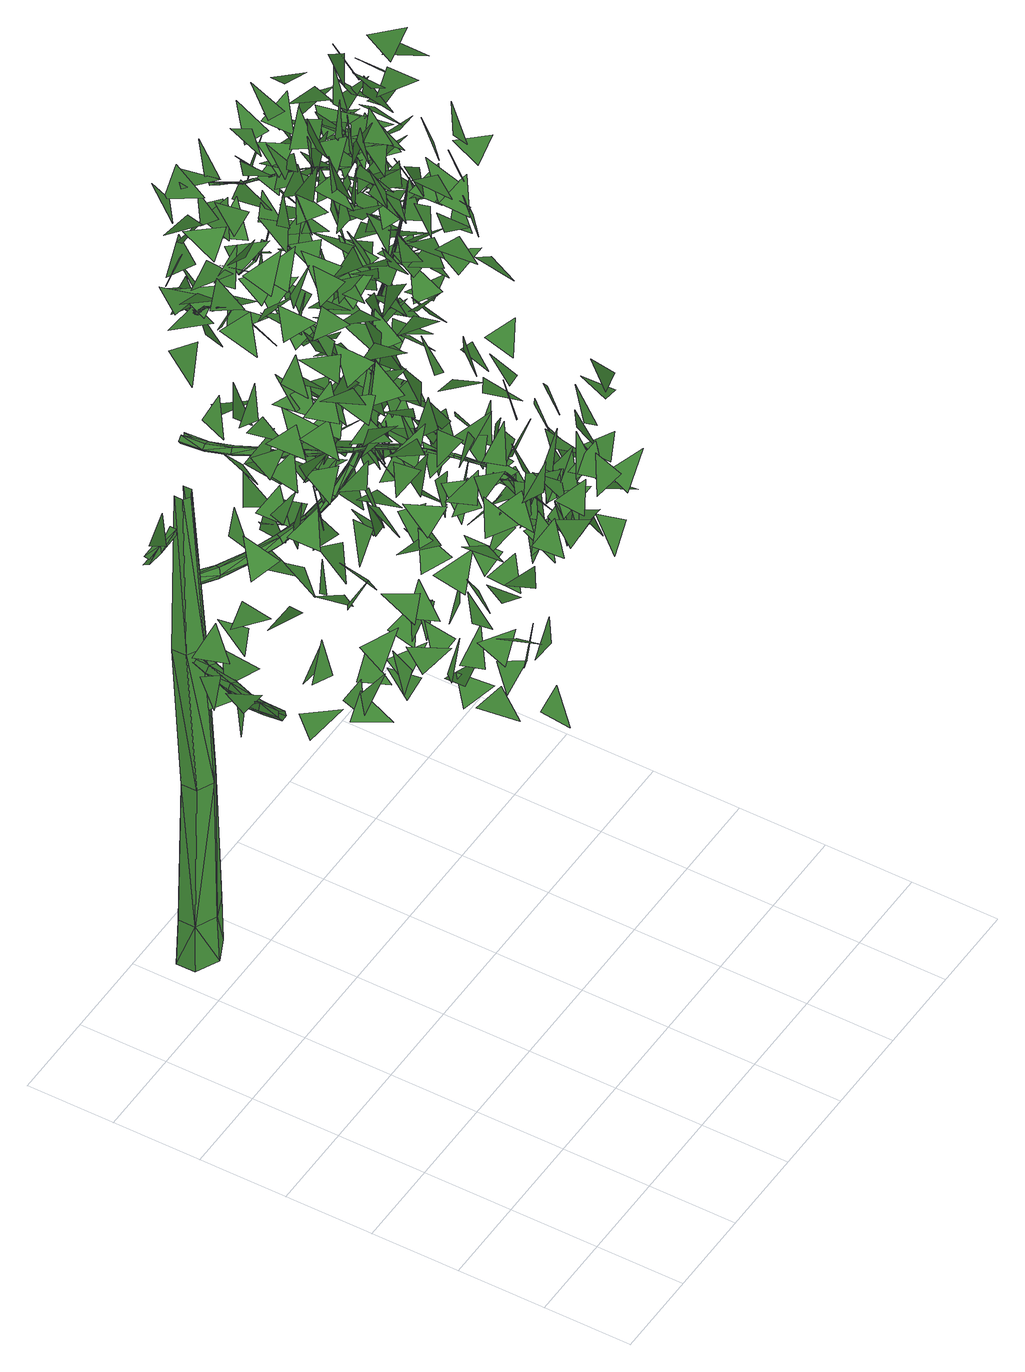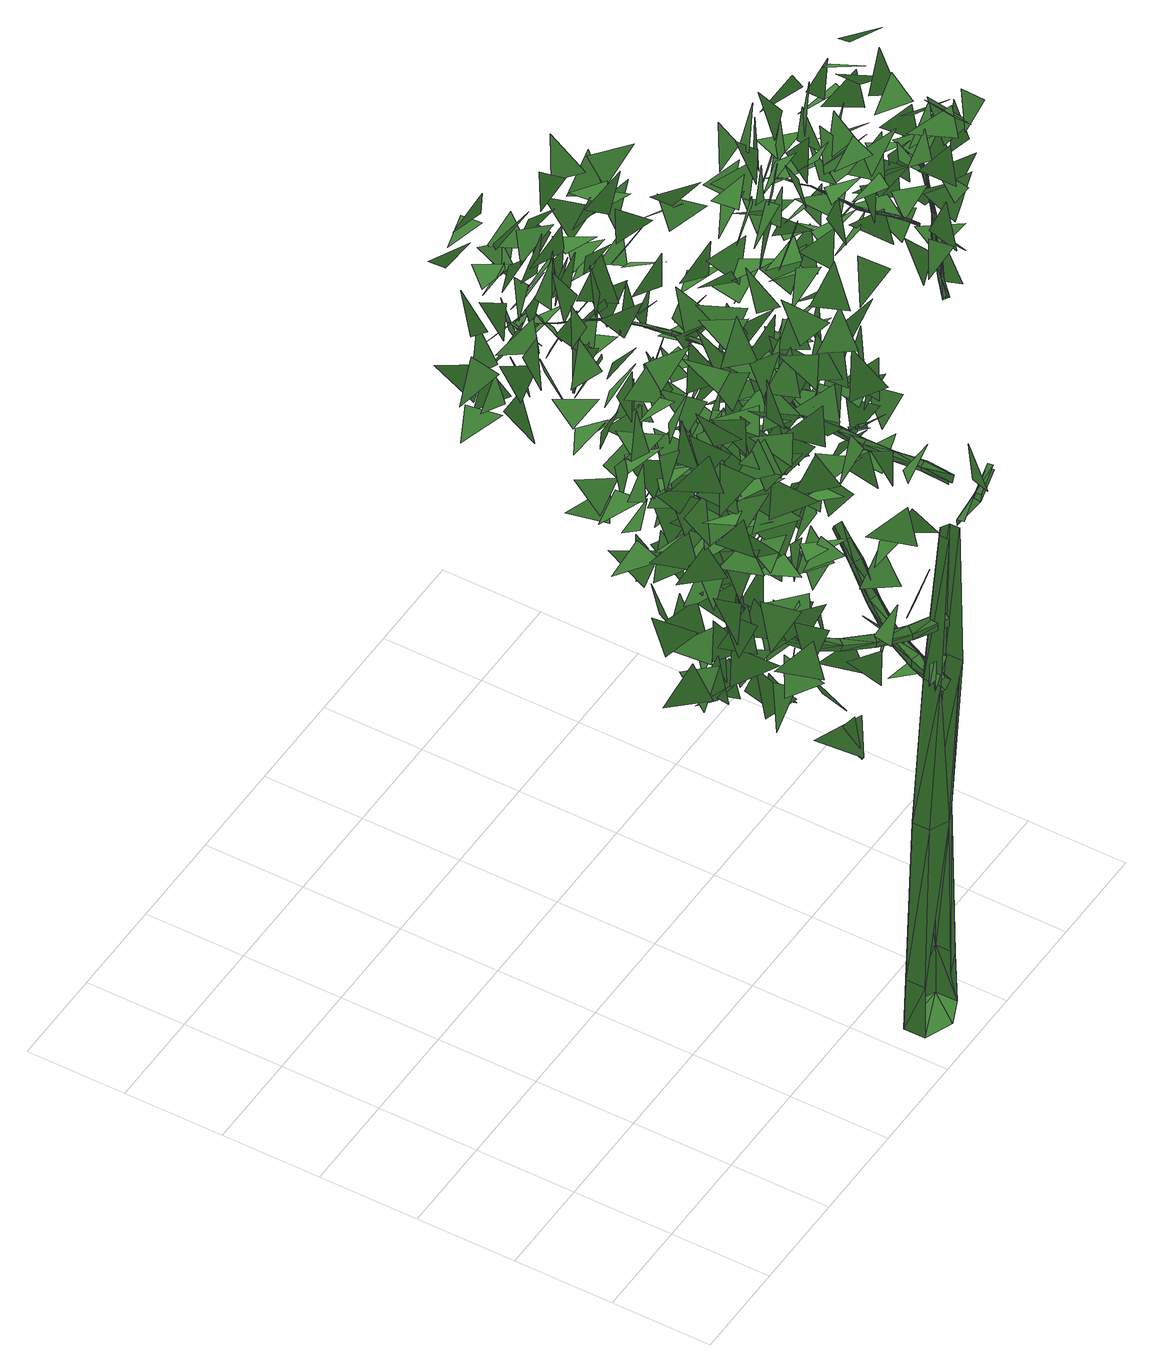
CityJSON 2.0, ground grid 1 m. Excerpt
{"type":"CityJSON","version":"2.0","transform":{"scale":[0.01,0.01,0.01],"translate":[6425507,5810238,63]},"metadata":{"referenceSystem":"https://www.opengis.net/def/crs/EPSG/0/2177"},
"CityObjects":{
"tree1":{"type":"SolitaryVegetationObject","attributes":{"crownarea":"105","modell_vol":"LIS","treeheight":"12.1"},"geometry":[{"type":"MultiSurface","lod":"2","boundaries":[[[0,1,2]],[[3,4,5]],[[6,7,8]],[[9,10,11]],[[12,13,14]],[[15,16,17]],[[18,19,20]],[[21,22,23]],[[24,25,26]],[[27,28,29]],[[30,31,32]],[[33,34,35]],[[36,37,38]],[[39,40,41]],[[42,43,44]],[[45,46,47]],[[48,49,50]],[[51,52,53]],[[54,55,56]],[[57,58,59]],[[60,61,62]],[[63,64,65]],[[66,67,68]],[[69,70,71]],[[72,73,74]],[[75,76,77]],[[78,79,80]],[[81,82,83]],[[84,85,86]],[[87,88,89]],[[90,91,92]],[[93,94,95]],[[96,97,98]],[[99,100,101]],[[102,103,104]],[[105,106,107]],[[97,108,109]],[[110,111,112]],[[113,114,115]],[[116,96,117]],[[118,96,98]],[[119,116,117]],[[108,119,120]],[[98,97,109]],[[121,122,123]],[[124,125,126]],[[127,128,129]],[[96,118,117]],[[130,131,132]],[[133,134,135]],[[136,137,138]],[[109,108,120]],[[139,140,141]],[[142,143,144]],[[145,146,147]],[[119,117,120]],[[148,149,150]],[[151,152,153]],[[154,155,156]],[[157,158,159]],[[160,98,109]],[[161,162,163]],[[164,165,166]],[[167,168,169]],[[170,171,172]],[[170,172,153]],[[173,174,175]],[[176,177,178]],[[179,171,180]],[[152,179,181]],[[170,180,171]],[[182,183,184]],[[153,152,185]],[[186,187,188]],[[189,190,191]],[[192,170,153]],[[118,98,193]],[[194,195,196]],[[181,179,180]],[[152,181,185]],[[197,160,109]],[[153,185,192]],[[198,199,200]],[[201,202,203]],[[204,205,206]],[[207,208,209]],[[109,120,197]],[[210,211,212]],[[117,118,213]],[[214,215,216]],[[217,218,219]],[[193,98,160]],[[180,220,181]],[[221,185,181]],[[222,223,224]],[[120,117,225]],[[185,221,192]],[[226,227,228]],[[229,180,170]],[[230,231,232]],[[233,234,235]],[[236,237,238]],[[220,239,181]],[[118,193,213]],[[239,221,181]],[[240,241,242]],[[229,220,180]],[[221,243,192]],[[170,192,243]],[[244,245,246]],[[247,248,249]],[[250,251,252]],[[253,254,255]],[[256,257,258]],[[197,120,225]],[[117,213,225]],[[170,243,229]],[[259,260,261]],[[262,263,264]],[[239,265,221]],[[266,220,229]],[[267,268,269]],[[221,270,243]],[[271,272,273]],[[274,275,276]],[[277,278,279]],[[276,280,281]],[[239,220,266]],[[265,270,221]],[[282,266,229]],[[283,284,275]],[[270,285,243]],[[229,243,285]],[[265,239,266]],[[286,287,288]],[[229,285,282]],[[289,290,291]],[[160,197,292]],[[193,160,293]],[[294,295,296]],[[276,281,274]],[[297,298,299]],[[300,301,302]],[[265,303,270]],[[213,193,293]],[[304,305,306]],[[307,308,309]],[[310,266,282]],[[311,312,313]],[[314,315,316]],[[317,318,319]],[[270,320,285]],[[321,283,275]],[[322,282,285]],[[197,225,323]],[[324,325,326]],[[265,266,310]],[[303,327,270]],[[327,320,270]],[[293,160,292]],[[328,329,330]],[[322,310,282]],[[331,332,333]],[[334,335,336]],[[320,322,285]],[[337,338,339]],[[197,323,292]],[[303,265,310]],[[340,341,342]],[[343,344,345]],[[225,213,346]],[[347,348,349]],[[350,351,352]],[[353,354,355]],[[356,357,358]],[[359,360,361]],[[213,293,362]],[[363,364,365]],[[323,225,346]],[[327,366,320]],[[367,310,322]],[[213,362,346]],[[368,369,370]],[[371,372,373]],[[374,375,376]],[[303,310,377]],[[378,379,380]],[[327,303,381]],[[367,382,310]],[[383,384,385]],[[386,387,388]],[[381,366,327]],[[389,390,391]],[[392,393,394]],[[274,395,275]],[[322,320,367]],[[396,397,398]],[[399,400,401]],[[377,310,382]],[[303,377,381]],[[402,403,404]],[[405,406,407]],[[320,366,367]],[[408,409,410]],[[411,412,413]],[[292,323,414]],[[415,416,417]],[[418,419,420]],[[421,422,423]],[[274,281,424]],[[293,292,425]],[[426,381,377]],[[427,382,367]],[[377,382,428]],[[381,429,366]],[[428,426,377]],[[323,346,430]],[[425,292,414]],[[431,427,367]],[[432,433,434]],[[323,430,414]],[[435,436,437]],[[426,429,381]],[[438,439,440]],[[441,442,443]],[[428,382,427]],[[444,445,446]],[[362,293,447]],[[367,366,429]],[[448,449,450]],[[451,452,453]],[[454,455,456]],[[457,458,459]],[[460,461,462]],[[463,464,465]],[[346,362,466]],[[274,424,395]],[[467,468,469]],[[470,448,450]],[[367,429,431]],[[471,472,473]],[[474,275,395]],[[475,476,477]],[[478,479,480]],[[481,482,480]],[[483,484,450]],[[484,470,450]],[[293,425,447]],[[480,482,478]],[[481,480,479]],[[485,486,487]],[[488,489,490]],[[491,492,493]],[[494,495,496]],[[430,346,466]],[[497,498,499]],[[500,501,502]],[[503,504,483]],[[450,505,483]],[[478,506,479]],[[507,508,509]],[[504,484,483]],[[510,482,481]],[[478,482,511]],[[362,447,466]],[[448,512,449]],[[513,427,431]],[[506,514,479]],[[478,511,506]],[[481,479,514]],[[514,510,481]],[[515,516,517]],[[518,519,520]],[[428,427,521]],[[450,449,522]],[[482,510,511]],[[523,524,525]],[[426,526,429]],[[506,511,527]],[[528,414,430]],[[414,528,425]],[[527,511,529]],[[506,527,530]],[[513,531,427]],[[532,533,534]],[[426,428,535]],[[530,527,536]],[[530,537,506]],[[511,510,529]],[[538,539,540]],[[541,542,543]],[[544,545,546]],[[506,537,514]],[[547,529,510]],[[527,529,548]],[[547,510,514]],[[536,527,548]],[[530,549,537]],[[547,514,537]],[[530,536,549]],[[470,550,448]],[[535,526,426]],[[551,552,553]],[[554,548,529]],[[554,529,547]],[[555,549,536]],[[549,556,537]],[[431,429,513]],[[557,558,559]],[[560,555,536]],[[547,537,556]],[[521,427,531]],[[561,562,563]],[[503,483,505]],[[536,548,564]],[[428,521,535]],[[560,536,564]],[[556,549,555]],[[547,556,554]],[[565,566,560]],[[566,555,560]],[[550,470,484]],[[567,568,569]],[[548,554,564]],[[565,560,570]],[[560,564,570]],[[571,450,522]],[[572,554,556]],[[573,556,555]],[[450,571,505]],[[554,572,564]],[[573,572,556]],[[573,555,566]],[[574,447,425]],[[466,575,430]],[[576,570,564]],[[577,522,449]],[[578,504,503]],[[579,573,566]],[[566,565,580]],[[513,429,526]],[[581,528,430]],[[528,582,425]],[[576,564,572]],[[583,584,585]],[[586,587,588]],[[572,573,579]],[[565,570,589]],[[566,590,579]],[[590,566,580]],[[591,503,505]],[[592,593,594]],[[580,565,589]],[[572,579,576]],[[595,596,597]],[[598,589,570]],[[599,600,601]],[[602,603,604]],[[605,606,607]],[[590,608,579]],[[598,570,576]],[[598,576,579]],[[575,466,447]],[[575,581,430]],[[582,574,425]],[[580,589,609]],[[608,598,579]],[[610,611,612]],[[613,614,484]],[[615,531,513]],[[512,616,449]],[[617,618,619]],[[620,580,609]],[[590,580,620]],[[621,578,503]],[[609,589,622]],[[590,623,608]],[[622,589,598]],[[535,624,526]],[[521,531,625]],[[535,521,625]],[[626,627,628]],[[629,598,608]],[[590,620,623]],[[629,622,598]],[[630,615,513]],[[623,629,608]],[[631,632,633]],[[634,635,636]],[[637,624,535]],[[638,639,640]],[[641,609,642]],[[620,609,641]],[[503,591,621]],[[571,643,505]],[[574,575,447]],[[616,577,449]],[[550,484,614]],[[609,622,644]],[[642,609,644]],[[645,646,647]],[[620,641,623]],[[648,649,650]],[[625,531,615]],[[513,526,624]],[[644,622,629]],[[651,652,653]],[[641,642,654]],[[535,625,637]],[[655,656,657]],[[641,658,623]],[[659,660,661]],[[662,663,664]],[[665,644,629]],[[666,641,654]],[[667,668,669]],[[629,623,658]],[[654,642,670]],[[630,513,624]],[[642,644,670]],[[654,670,671]],[[672,654,671]],[[666,673,641]],[[674,675,676]],[[629,658,665]],[[677,670,644]],[[666,654,672]],[[641,673,658]],[[591,505,643]],[[678,679,680]],[[671,670,681]],[[677,644,665]],[[682,683,684]],[[672,685,666]],[[665,658,673]],[[686,687,688]],[[689,671,690]],[[691,692,693]],[[681,670,677]],[[672,671,689]],[[694,695,696]],[[665,673,677]],[[697,698,699]],[[591,700,621]],[[666,685,673]],[[671,681,701]],[[690,671,701]],[[702,681,677]],[[571,522,577]],[[703,690,704]],[[690,701,704]],[[705,706,707]],[[708,709,710]],[[677,673,702]],[[672,689,685]],[[689,690,703]],[[703,704,711]],[[701,681,702]],[[712,713,714]],[[704,715,711]],[[673,685,702]],[[716,591,643]],[[571,717,643]],[[718,719,720]],[[721,703,711]],[[704,701,715]],[[703,722,689]],[[689,723,685]],[[591,716,724,700]],[[725,726,614]],[[727,701,702]],[[711,715,728]],[[702,685,723]],[[711,729,721]],[[715,701,727]],[[730,731,732]],[[728,733,711]],[[689,722,723]],[[702,723,727]],[[734,728,715]],[[733,729,711]],[[735,736,737,724]],[[738,715,727]],[[717,571,577]],[[703,721,739]],[[738,727,723]],[[703,739,722]],[[722,738,723]],[[729,740,721]],[[741,742,743]],[[725,716,643]],[[734,715,738]],[[726,725,643]],[[744,745,746]],[[747,614,726]],[[724,716,748,700]],[[749,750,735]],[[739,721,740]],[[738,722,734]],[[726,643,717]],[[736,746,751]],[[722,739,734]],[[752,753,754]],[[755,756,757]],[[758,759,760]],[[728,734,733]],[[761,762,763]],[[764,765,766]],[[725,767,716]],[[768,769,770]],[[745,751,746]],[[767,748,716]],[[771,734,739]],[[730,719,718]],[[772,773,774]],[[747,726,717]],[[775,776,777]],[[778,779,780]],[[781,749,735]],[[731,782,732]],[[783,784,785]],[[781,735,724,737]],[[786,787,788]],[[789,771,739]],[[747,717,577]],[[737,736,751]],[[790,791,792]],[[616,747,577]],[[744,750,745]],[[793,794,795]],[[796,797,798]],[[799,800,801]],[[802,803,804]],[[805,806,807]],[[808,809,810]],[[750,749,745]],[[811,812,813]],[[814,815,816]],[[817,818,819]],[[820,821,822]],[[823,824,825]],[[826,827,828]],[[829,830,831]],[[832,833,834]],[[835,836,837]],[[838,839,840]],[[841,842,843]],[[844,845,846]],[[847,848,849]],[[850,851,852]],[[853,854,855]],[[856,857,858]],[[859,860,861]],[[862,863,864]],[[737,751,865]],[[866,867,868]],[[869,870,871]],[[872,873,874]],[[875,876,877]],[[878,879,880]],[[881,882,883]],[[781,737,884]],[[885,886,887]],[[888,745,749]],[[889,890,891]],[[892,893,894]],[[895,896,897]],[[898,899,900]],[[901,902,903]],[[737,865,884]],[[751,904,865]],[[751,745,888]],[[905,906,907]],[[749,781,908]],[[909,910,911]],[[912,913,914]],[[915,916,917]],[[916,915,918]],[[919,920,916]],[[915,921,918]],[[916,920,922]],[[918,919,916]],[[916,922,917]],[[920,923,922]],[[920,924,923]],[[925,926,927]],[[928,924,920]],[[922,929,917]],[[919,930,920]],[[930,928,920]],[[929,931,917]],[[932,933,934]],[[918,921,935]],[[921,936,935]],[[922,923,937]],[[937,923,924]],[[919,918,938]],[[936,931,935]],[[918,935,938]],[[931,929,935]],[[929,922,937]],[[935,929,938]],[[939,940,941]],[[904,751,888]],[[929,937,938]],[[919,938,930]],[[942,943,944]],[[781,884,908]],[[928,945,924]],[[946,938,937]],[[937,924,946]],[[946,947,938]],[[948,949,950]],[[930,938,947]],[[951,952,953]],[[954,955,956]],[[957,945,928]],[[928,930,958]],[[959,960,961]],[[946,924,945]],[[930,947,958]],[[928,958,957]],[[962,947,946]],[[888,749,908]],[[963,964,965]],[[966,962,946]],[[958,947,962]],[[946,945,966]],[[967,957,958]],[[957,967,945]],[[968,967,958]],[[969,970,971]],[[967,972,945]],[[973,974,975]],[[976,962,966]],[[958,962,976]],[[977,967,968]],[[968,958,976]],[[966,945,978]],[[967,979,972]],[[945,972,978]],[[977,979,967]],[[978,976,966]],[[980,981,982]],[[977,983,979]],[[977,968,984]],[[972,979,985]],[[968,976,984]],[[978,972,985]],[[983,986,979]],[[987,983,977]],[[984,976,978]],[[984,987,977]],[[985,984,978]],[[988,985,979]],[[986,988,979]],[[988,984,985]],[[983,989,986]],[[988,987,984]],[[989,983,990]],[[989,991,986]],[[983,987,990]],[[992,993,994]],[[990,987,988]],[[995,989,990]],[[996,990,988]],[[988,986,996]],[[986,991,996]],[[991,989,997]],[[989,995,997]],[[998,996,991]],[[999,1000,1001]],[[997,998,991]],[[995,990,997]],[[990,996,997]],[[996,998,997]],[[997,1002,998]],[[1003,1004,1005]],[[1006,1002,997]],[[1007,1008,1009]],[[1010,1011,1012]],[[865,904,1013]],[[1014,1002,1006]],[[1002,1014,1015]],[[1014,1006,1015]],[[1015,1006,1002]],[[1015,1016,1014]],[[1016,1017,1014]],[[884,865,1018]],[[1019,1020,1021]],[[1022,1017,1016]],[[908,884,1018]],[[904,888,1023]],[[1024,1025,1026]],[[865,1013,1018]],[[1027,1028,1029]],[[1030,1031,1032]],[[1033,1034,1035]],[[1036,1037,1038]],[[904,1023,1013]],[[1039,1040,1041]],[[1042,1043,1044]],[[1045,1046,1047]],[[888,908,1048]],[[1049,1050,1051]],[[908,1018,1052]],[[1053,1054,1055]],[[1023,888,1048]],[[1056,1057,1058]],[[1059,1060,1061]],[[1048,908,1052]],[[1062,1063,1064]],[[1065,1066,1067]],[[1068,1069,1070]],[[1071,1072,1073]],[[1074,1075,1076]],[[1077,1078,1079]],[[1080,1081,1082]],[[1083,1084,1085]],[[1013,1086,1018]],[[1087,1088,1089]],[[1090,1091,1092]],[[1093,1094,1095]],[[1096,1097,1098]],[[1099,1100,1101]],[[1102,1103,1104]],[[1105,1086,1013]],[[1013,1023,1105]],[[1106,1107,1108]],[[1109,1110,1111]],[[1052,1018,1086]],[[1112,1113,1114]],[[1115,1116,1117]],[[1118,1119,1120]],[[1023,1048,1121]],[[1122,1123,1124]],[[1023,1121,1105]],[[1125,1126,1127]],[[1128,1129,1130]],[[1048,1052,1131]],[[1132,1133,1134]],[[1135,1136,1137]],[[1052,1086,1138]],[[1139,1140,1141]],[[1142,1143,1144]],[[1121,1048,1131]],[[1131,1052,1138]],[[1145,1146,1147]],[[1148,1149,1150]],[[1151,1152,1153]],[[1154,1155,1156]],[[1157,1158,1159]],[[1160,1161,1162]],[[1163,1164,1165]],[[1166,1167,1168]],[[1105,1169,1086]],[[1170,1171,1172]],[[1173,1174,1175]],[[1176,1177,1178]],[[1179,1180,1181]],[[1182,1183,1184]],[[1185,1186,1187]],[[1188,1189,1190]],[[1191,1192,1193]],[[1194,1195,1196]],[[1197,1198,1199]],[[1200,1201,1202]],[[1203,1169,1105]],[[1204,1205,1206]],[[1105,1121,1203]],[[1138,1086,1169]],[[1207,1208,1209]],[[1210,1211,1212]],[[1213,1214,1215]],[[1121,1131,1216]],[[1217,1218,1219]],[[1121,1216,1203]],[[1220,1221,1222]],[[1131,1138,1223]],[[1224,1225,1226]],[[1227,1228,1229]],[[1230,1231,1232]],[[1233,1234,1235]],[[1138,1169,1236]],[[1237,1238,1239]],[[1223,1138,1236]],[[1240,1241,1242]],[[1216,1131,1223]],[[1243,1244,1245]],[[1246,1247,1248]],[[1249,1250,1251]],[[1203,1252,1169]],[[1253,1254,1255]],[[1256,1257,1258]],[[1259,1260,1261]],[[1262,1263,1264]],[[1265,1252,1203]],[[1266,1216,1223]],[[1203,1216,1265]],[[1236,1267,1223]],[[1268,1269,1270]],[[1271,1272,1273]],[[1236,1169,1274]],[[1275,1276,1277]],[[1267,1278,1223]],[[1274,1169,1252]],[[1216,1266,1265]],[[1279,1280,1281]],[[1282,1283,1284]],[[1266,1223,1278]],[[1285,1286,1287]],[[1288,1289,1290]],[[1267,1236,1274]],[[1291,1292,1293]],[[1261,1260,1294]],[[1294,1295,1261]],[[1296,1297,1298]],[[1265,1299,1252]],[[1260,1300,1301]],[[1302,1303,1304]],[[1300,1305,1301]],[[1306,1307,1308]],[[1266,1278,1267]],[[1309,1299,1265]],[[1260,1310,1294]],[[1260,1301,1310]],[[1274,1252,1299]],[[1265,1266,1309]],[[1311,1312,1313]],[[1305,1314,1301]],[[1315,1266,1267]],[[1316,1317,1318]],[[1319,1320,1321]],[[1322,1323,1324]],[[1325,1326,1327]],[[1315,1328,1266]],[[1329,1274,1299]],[[1266,1328,1309]],[[1330,1331,1332]],[[1333,1334,1335]],[[1267,1274,1315]],[[1315,1274,1329]],[[1336,1337,1338]],[[1299,1309,1339]],[[1340,1341,1342]],[[1343,1344,1345]],[[1346,1347,1348]],[[1349,1350,1351]],[[1309,1352,1339]],[[1329,1299,1353]],[[1354,1355,1356]],[[1357,1358,1359]],[[1309,1328,1360]],[[1361,1315,1329]],[[1360,1328,1315]],[[1353,1299,1339]],[[1310,1301,1362]],[[1309,1360,1352]],[[1363,1364,1365]],[[1366,1361,1329]],[[1366,1329,1353]],[[1367,1368,1369]],[[1310,1362,1370]],[[1371,1372,1373]],[[1374,1339,1352]],[[1360,1315,1361]],[[1375,1376,1377]],[[1378,1379,1380]],[[1361,1366,1353]],[[1381,1382,1383]],[[1384,1374,1352]],[[1352,1360,1384]],[[1385,1386,1387]],[[1388,1389,1390]],[[1353,1339,1391]],[[1391,1339,1374]],[[1360,1361,1392]],[[1361,1353,1393]],[[1394,1395,1396]],[[1360,1392,1384]],[[1393,1353,1391]],[[1392,1361,1393]],[[1397,1374,1384]],[[1374,1397,1391]],[[1398,1399,1400]],[[1401,1402,1403]],[[1404,1397,1384]],[[1384,1392,1404]],[[1397,1405,1391]],[[1406,1407,1408]],[[1409,1410,1411]],[[1392,1393,1412]],[[1393,1391,1413]],[[1392,1412,1404]],[[1414,1415,1416]],[[1413,1391,1405]],[[1417,1418,1419]],[[1420,1421,1422]],[[1423,1424,1425]],[[1412,1393,1413]],[[1426,1427,1428]],[[1429,1430,1431]],[[1432,1433,1434]],[[1435,1436,1437]],[[1438,1439,1440]],[[1397,1441,1405]],[[1442,1443,1444]],[[1445,1404,1412]],[[1446,1447,1448]],[[1449,1450,1451,1452]],[[1405,1453,1413]],[[1454,1455,1456]],[[1397,1404,1445]],[[1457,1458,1459]],[[1413,1460,1412]],[[1461,1462,1463]],[[1464,1465,1466]],[[1441,1453,1405]],[[1467,1445,1412]],[[1468,1469,1470]],[[1460,1467,1412]],[[1471,1472,1473]],[[1453,1460,1413]],[[1397,1445,1441]],[[1474,1475,1476]],[[1477,1478,1479]],[[1480,1481,1482]],[[1483,1484,1485]],[[1486,1487,1488]],[[1489,1490,1491]],[[1492,1493,1494]],[[1495,1496,1497]],[[1445,1498,1441]],[[1499,1500,1501]],[[1502,1451,1503]],[[1504,1505,1506]],[[1507,1508,1509]],[[1510,1467,1460]],[[1511,1512,1513]],[[1514,1515,1516]],[[1517,1518,1519]],[[1498,1520,1441]],[[1445,1467,1498]],[[1521,1522,1523]],[[1524,1525,1526]],[[1453,1441,1527]],[[1460,1453,1527]],[[1527,1441,1520]],[[1467,1528,1498]],[[1529,1530,1531]],[[1528,1467,1510]],[[1510,1460,1527]],[[1532,1533,1534]],[[1535,1536,1537]],[[1538,1539,1540]],[[1541,1542,1543]],[[1544,1545,1546]],[[1547,1548,1549]],[[1550,1551,1552]],[[1553,1554,1555]],[[1556,1557,1558]],[[1559,1560,1561]],[[1562,1563,1564]],[[1565,1566,1567]],[[1568,1528,1510]],[[1569,1570,1571]],[[1572,1573,1574]],[[1575,1576,1577]],[[1520,1498,1578]],[[1527,1520,1579]],[[1498,1528,1580]],[[1581,1582,1583]],[[1568,1580,1528]],[[1510,1527,1568]],[[1579,1520,1578]],[[1498,1580,1578]],[[1584,1527,1579]],[[1568,1527,1584]],[[1585,1586,1587]],[[1588,1589,1590]],[[1591,1592,1593]],[[1594,1595,1596]],[[1597,1568,1584]],[[1598,1579,1578]],[[1599,1600,1601]],[[1579,1598,1584]],[[1602,1580,1568]],[[1603,1604,1605]],[[1598,1606,1584]],[[1578,1580,1598]],[[1607,1608,1609]],[[1610,1611,1612]],[[1613,1614,1615]],[[1597,1584,1602]],[[1616,1617,1618]],[[1619,1620,1621]],[[1568,1597,1602]],[[1622,1623,1624]],[[1580,1602,1598]],[[1584,1606,1602]],[[1625,1626,1627]],[[1628,1629,1630]],[[1631,1632,1633]],[[1634,1635,1636]],[[1637,1638,1639]],[[1640,1641,1642]],[[1643,1644,1645]],[[1646,1598,1602]],[[1647,1648,1649]],[[1650,1651,1652]],[[1653,1654,1655]],[[1656,1657,1658]],[[1646,1659,1660,1598]],[[1602,1606,1659]],[[1661,1662,1663]],[[1606,1598,1660,1659]],[[1664,1665,1666]],[[1602,1659,1646]],[[1667,1668,1669]],[[1670,1671,1672]],[[1673,1674,1675]],[[1676,1677,1678]],[[1679,1680,1681]],[[1682,1683,1684]],[[1685,1686,1660,1687]],[[1688,1689,1690]],[[1691,1692,1693]],[[1694,1695,1696]],[[1697,1698,1699]],[[1700,1701,1702]],[[1703,1704,1705]],[[1706,1707,1708]],[[1709,1710,1711]],[[1712,1713,1714]],[[1715,1716,1717]],[[1718,1719,1720]],[[1721,1722,1723]],[[1724,1725,1726]],[[1727,1728,1729]],[[1730,1731,1732]],[[1733,1734,1735]],[[1736,1737,1738]],[[1739,1740,1741]],[[1742,1743,1744]],[[1745,1746,1747]],[[1748,1749,1750]],[[1751,1752,1753]],[[1754,1755,1756]],[[1757,1758,1759]],[[1760,1761,1762]],[[1763,1764,1765]],[[1766,1767,1768]],[[1769,1770,1771]],[[1772,1773,1774]],[[1775,1776,1777]],[[1778,1779,1780]],[[1781,1782,1783]],[[1784,1785,1786]],[[1787,1788,1789]],[[1790,1791,1792]],[[1793,1794,1795]],[[1796,1797,1798]],[[1799,1800,1801]],[[1802,1803,1804]],[[1805,1806,1807]],[[1808,1809,1810]],[[1811,1812,1813]]]}]}
},
"vertices":[
[77,111,806],[62,154,804],[91,148,783],[56,144,864],[83,178,849],[94,145,839],[101,92,678],[76,111,712],[113,115,716],[74,116,884],[80,156,862],[112,140,870],[71,167,825],[68,192,862],[94,195,823],[119,125,764],[83,122,773],[111,123,809],[85,160,889],[66,197,907],[103,190,881],[74,151,756],[76,185,770],[117,165,765],[77,215,698],[59,209,729],[102,221,736],[110,148,736],[82,134,757],[119,146,781],[132,161,711],[87,157,702],[95,174,734],[91,144,669],[79,188,675],[117,182,676],[60,240,851],[87,260,883],[94,225,854],[96,179,775],[71,188,800],[107,215,800],[62,249,774],[61,287,799],[96,263,782],[83,231,877],[61,269,863],[106,258,864],[85,182,857],[101,215,884],[123,184,858],[111,241,902],[87,249,875],[82,275,913],[105,278,659],[70,266,660],[84,288,699],[116,316,625],[78,317,599],[71,317,635],[77,249,692],[95,279,700],[123,243,693],[123,305,689],[87,302,660],[80,324,689],[102,215,800],[97,249,814],[136,227,829],[151,186,867],[105,191,863],[135,194,898],[135,172,892],[103,192,890],[141,217,903],[116,330,821],[71,318,812],[93,339,849],[123,163,811],[112,195,827],[158,191,823],[129,208,676],[102,221,698],[145,223,717],[112,250,736],[87,273,750],[129,285,762],[106,219,635],[126,240,658],[152,211,632],[87,273,635],[113,312,638],[131,283,624],[107,218,666],[126,253,643],[152,230,659],[72,409,549],[70,412,554],[83,443,536],[64,417,1145],[54,444,1168],[95,424,1179],[165,138,837],[137,159,867],[171,153,880],[169,209,919],[142,218,895],[129,221,939],[73,414,559],[88,444,542],[112,417,1106],[77,440,1087],[68,426,1119],[108,287,632],[101,305,664],[142,283,664],[78,408,551],[93,435,533],[85,438,531],[79,410,556],[94,439,539],[119,308,559],[87,339,571],[122,348,580],[84,389,914],[62,422,938],[107,414,930],[65,403,1087],[88,423,1109],[110,392,1082],[125,362,1082],[83,380,1086],[102,381,1117],[70,380,906],[100,406,883],[116,381,903],[106,428,1147],[76,435,1112],[76,462,1136],[177,169,903],[142,173,916],[175,166,949],[152,231,874],[125,252,891],[155,232,920],[87,374,791],[74,404,806],[120,397,812],[91,433,663],[51,456,670],[95,469,665],[71,474,1094],[77,486,1082],[78,486,1083],[131,374,533],[99,393,507],[95,403,542],[94,356,921],[91,400,931],[125,387,936],[100,470,516],[87,495,628],[82,476,585],[67,510,589],[80,490,1119],[88,462,1083],[76,495,1074],[119,379,588],[85,382,602],[118,391,632],[85,499,1071],[76,487,1083],[77,487,1083],[163,233,860],[122,242,878],[165,250,892],[74,439,1040],[70,480,1059],[105,466,1063],[76,487,1082],[84,499,1070],[84,498,1070],[157,126,864],[186,162,861],[204,130,863],[85,498,1070],[91,495,1035],[112,485,1064],[67,476,1069],[88,482,1134],[118,469,1151],[77,455,1169],[85,498,1071],[103,466,510],[87,411,1134],[83,445,1146],[120,423,1164],[103,469,522],[66,450,543],[91,486,531],[110,455,528],[161,171,860],[154,213,875],[189,202,878],[99,412,1101],[83,406,1135],[129,412,1136],[97,499,1069],[66,503,1103],[76,530,1065],[168,301,827],[134,290,798],[135,313,838],[110,463,514],[165,304,874],[132,313,860],[134,317,906],[177,87,856],[197,121,881],[222,101,862],[91,512,1058],[93,509,1057],[199,168,825],[153,169,835],[192,185,856],[111,466,521],[67,541,1092],[102,543,1106],[70,527,1136],[93,512,1058],[136,432,803],[117,435,771],[90,433,809],[137,392,977],[126,375,936],[108,406,944],[175,270,648],[139,273,641],[152,292,681],[91,510,1057],[108,365,1012],[105,410,1025],[141,383,1016],[94,509,1058],[118,439,718],[84,452,711],[105,474,746],[84,495,509],[116,507,524],[79,508,553],[224,149,892],[204,139,863],[178,157,897],[160,370,553],[139,356,526],[116,365,563],[97,519,1066],[82,539,1041],[71,551,1083],[135,443,861],[112,447,832],[93,458,873],[97,522,999],[72,513,961],[89,551,978],[99,520,1042],[99,521,1043],[131,348,972],[110,388,974],[153,376,962],[100,519,1042],[215,127,869],[174,139,850],[216,159,851],[95,563,684],[96,565,692],[66,559,695],[141,432,1099],[101,440,1078],[108,463,1106],[64,565,693],[95,570,682],[100,521,1043],[67,566,702],[67,560,701],[101,519,1043],[224,186,881],[180,195,870],[187,196,907],[116,412,661],[102,444,632],[139,441,635],[117,499,507],[120,497,499],[130,460,1037],[101,491,1022],[106,492,1058],[184,132,855],[216,165,867],[227,142,839],[110,489,1100],[71,514,1097],[117,524,1095],[106,528,1026],[239,117,903],[203,123,899],[218,134,942],[192,153,884],[190,190,909],[221,175,878],[106,531,1028],[207,202,829],[168,191,850],[209,206,866],[197,249,819],[155,244,838],[198,231,850],[124,347,920],[163,364,902],[168,333,919],[108,528,1029],[96,571,693],[108,531,1029],[122,499,513],[94,501,1124],[88,534,1155],[122,504,1148],[107,527,1026],[149,412,893],[117,423,880],[130,445,919],[224,208,855],[190,207,840],[190,212,886],[99,469,585],[102,502,617],[132,484,588],[136,491,478],[94,470,476],[118,491,510],[125,513,1059],[103,518,1029],[93,545,1064],[118,381,827],[134,422,837],[160,397,837],[129,496,510],[161,365,819],[123,375,843],[166,366,855],[229,178,817],[192,151,825],[216,180,851],[73,544,722],[90,574,693],[110,571,723],[238,186,875],[205,182,857],[200,184,903],[209,272,841],[171,261,816],[177,288,854],[129,495,502],[198,169,787],[193,202,819],[228,195,810],[120,536,1016],[119,538,1017],[118,568,1157],[82,542,1167],[101,578,1188],[141,375,974],[157,400,1009],[169,360,993],[112,522,1052],[82,553,1070],[117,557,1040],[117,536,1013],[119,492,1070],[94,501,1095],[137,501,1111],[119,534,1013],[117,538,1014],[239,207,863],[207,202,844],[201,196,889],[190,190,782],[216,184,821],[221,217,805],[181,233,889],[215,229,856],[200,263,858],[101,519,1161],[88,556,1138],[125,551,1138],[129,566,687],[97,480,1168],[123,518,1174],[142,490,1159],[169,340,892],[134,368,904],[180,374,899],[245,190,827],[223,165,794],[209,184,834],[212,284,887],[177,293,875],[182,296,921],[116,515,1012],[87,550,1009],[132,547,1009],[186,334,834],[157,300,846],[197,316,864],[130,533,502],[152,357,921],[149,398,939],[186,370,929],[163,328,770],[161,363,799],[186,366,773],[207,231,883],[181,243,904],[223,243,925],[128,566,679],[135,532,495],[129,544,1001],[126,548,1002],[126,545,1000],[131,545,1002],[135,532,509],[129,548,1003],[154,505,788],[126,470,802],[132,513,817],[131,467,1093],[123,512,1089],[149,499,1066],[137,537,968],[113,503,988],[130,542,1005],[246,220,816],[224,203,780],[210,218,821],[240,168,856],[209,173,874],[246,178,899],[143,528,497],[123,563,86],[123,541,86],[125,542,146],[186,351,532],[152,371,555],[186,381,566],[108,516,478],[142,542,497],[142,504,470],[188,433,816],[164,440,788],[145,421,826],[117,548,1060],[118,531,1017],[129,566,1019],[111,533,1090],[99,560,1068],[139,570,1089],[143,528,507],[140,524,1133],[101,521,1158],[139,548,1161],[125,562,146],[139,476,530],[125,509,499],[145,522,528],[128,573,688],[141,480,1040],[113,515,1032],[148,522,1023],[228,218,834],[229,218,834],[230,192,822],[229,218,835],[228,218,835],[129,543,333],[129,561,333],[120,528,1178],[111,570,1162],[135,570,1190],[236,184,796],[218,153,823],[253,183,828],[178,308,883],[175,350,861],[210,337,864],[241,237,843],[198,250,845],[217,259,875],[227,312,816],[194,294,789],[195,306,834],[158,443,777],[135,463,811],[170,455,820],[129,555,516],[129,572,516],[148,534,333],[226,242,848],[205,368,855],[169,376,852],[183,363,895],[227,242,850],[226,242,849],[149,574,86],[140,557,991],[227,242,849],[159,453,723],[132,476,754],[168,470,765],[105,545,1118],[125,563,1094],[151,541,1124],[137,555,988],[149,528,86],[230,331,624],[189,329,602],[187,329,638],[142,555,990],[217,267,857],[142,568,502],[218,267,858],[218,267,856],[137,557,990],[239,231,850],[212,202,874],[234,241,885],[140,554,988],[211,294,858],[220,267,856],[130,573,983],[157,571,1008],[119,544,1017],[178,434,514],[145,429,528],[178,427,560],[250,116,868],[238,134,898],[281,117,903],[220,267,858],[212,295,860],[212,294,857],[149,572,146],[184,476,1156],[174,462,1123],[142,458,1157],[215,295,860],[206,322,856],[213,295,857],[274,173,827],[228,177,819],[239,196,848],[205,322,857],[239,287,864],[203,283,857],[212,278,902],[206,322,860],[198,348,855],[199,348,852],[207,427,791],[170,421,764],[161,424,800],[199,350,856],[149,531,146],[209,322,858],[209,322,856],[157,563,497],[157,563,507],[203,350,855],[177,541,86],[152,583,705],[201,348,852],[194,375,844],[148,566,509],[148,566,493],[263,162,869],[229,163,881],[261,183,910],[244,139,879],[230,173,885],[276,169,891],[195,376,846],[195,374,841],[148,545,516],[204,347,924],[176,370,920],[201,379,958],[249,269,886],[216,253,878],[228,250,922],[199,376,845],[227,225,821],[213,250,858],[244,264,840],[199,330,835],[180,347,862],[223,335,874],[116,553,1181],[143,576,1176],[157,532,1170],[199,374,843],[190,398,831],[129,505,1122],[146,548,1116],[164,528,1141],[148,580,516],[148,570,333],[147,570,979],[177,563,86],[193,329,589],[180,352,614],[227,347,617],[193,398,827],[152,573,705],[193,399,833],[195,398,828],[152,566,980],[148,567,977],[187,343,817],[192,381,843],[211,382,812],[195,399,832],[149,568,982],[158,555,1003],[130,538,1020],[146,574,1043],[176,487,787],[143,496,803],[175,481,833],[151,565,977],[168,466,828],[139,491,852],[181,498,835],[189,423,816],[187,423,820],[166,543,333],[189,426,822],[256,250,788],[216,252,810],[245,243,832],[276,186,822],[232,200,825],[253,213,852],[159,501,1099],[135,526,1111],[174,524,1136],[182,449,808],[239,334,613],[197,317,603],[215,342,638],[193,423,817],[224,350,789],[186,365,808],[212,362,832],[221,399,753],[194,365,738],[195,388,779],[193,426,821],[184,447,804],[235,203,788],[261,224,805],[251,240,763],[184,451,811],[176,473,796],[180,473,791],[188,449,805],[141,502,1066],[163,531,1072],[183,491,1083],[188,451,809],[154,453,1110],[168,495,1126],[194,476,1107],[180,474,799],[218,391,819],[195,364,827],[204,392,862],[184,474,792],[255,207,845],[230,203,874],[275,213,887],[175,499,785],[172,499,789],[247,184,833],[278,197,867],[258,219,832],[178,501,831],[145,503,848],[181,507,877],[176,398,879],[184,443,887],[211,426,867],[160,568,705],[176,502,793],[184,474,797],[169,526,777],[166,526,782],[232,288,855],[213,295,886],[256,278,893],[297,192,826],[251,191,816],[258,200,851],[159,554,779],[183,420,826],[169,463,820],[205,458,816],[170,527,787],[166,555,516],[175,542,146],[183,577,527],[151,557,532],[146,566,534],[163,554,773],[175,527,779],[181,501,786],[164,560,594],[166,572,516],[166,561,333],[181,502,791],[164,554,783],[159,582,776],[154,554,540],[187,573,534],[152,560,549],[164,582,781],[170,554,781],[154,568,597],[151,563,591],[181,547,588],[175,528,785],[169,554,775],[163,582,770],[176,434,620],[183,474,642],[209,467,617],[158,576,585],[187,557,583],[153,568,583],[175,562,146],[169,573,705],[188,557,591],[158,576,595],[183,550,580],[279,266,810],[233,266,819],[252,277,846],[287,167,750],[270,169,792],[281,202,780],[215,432,1159],[190,400,1181],[212,438,1196],[180,476,753],[182,508,786],[187,521,752],[241,412,599],[220,423,571],[195,408,607],[169,583,705],[255,258,840],[235,241,867],[280,247,878],[170,582,779],[203,421,825],[186,446,844],[223,429,864],[263,215,892],[250,225,936],[281,243,908],[252,310,769],[218,289,793],[259,307,805],[184,550,595],[184,578,542],[160,518,1094],[160,555,1121],[192,551,1103],[177,437,1171],[197,470,1148],[218,457,1175],[169,582,773],[175,544,1150],[148,545,1175],[184,574,1182],[263,319,597],[228,310,603],[252,312,642],[227,470,1194],[197,450,1186],[200,458,1232],[217,418,995],[184,446,1012],[223,453,987],[290,272,828],[247,256,837],[263,271,867],[230,426,1107],[189,417,1127],[228,435,1144],[252,364,843],[229,353,881],[230,391,855],[230,487,1152],[205,490,1126],[197,456,1155],[212,567,803],[181,543,780],[168,560,810],[186,434,1018],[220,463,1031],[232,433,1014],[210,410,1144],[197,449,1164],[233,447,1158],[250,394,800],[221,372,802],[233,387,843],[286,301,822],[255,287,809],[249,310,849],[239,464,803],[217,458,773],[203,437,811],[264,214,868],[291,237,860],[297,196,841],[178,470,1184],[204,508,1192],[217,487,1164],[170,514,1174],[204,538,1153],[207,502,1147],[228,352,838],[232,325,864],[265,357,864],[279,168,877],[291,203,904],[302,207,869],[216,348,800],[235,389,809],[258,366,792],[235,447,921],[203,433,929],[215,467,956],[311,182,788],[309,140,810],[294,183,821],[232,426,1133],[201,403,1161],[241,426,1169],[240,366,943],[213,403,935],[249,409,927],[279,263,869],[257,249,896],[285,282,910],[210,528,592],[268,236,783],[258,278,796],[293,273,787],[223,382,861],[245,410,892],[239,412,846],[310,179,817],[281,167,851],[307,204,843],[233,493,1175],[200,490,1158],[198,516,1196],[275,215,793],[279,200,826],[307,237,820],[253,460,787],[212,446,769],[218,434,804],[212,532,599],[234,440,1141],[199,428,1169],[236,455,1175],[217,537,589],[255,400,1138],[220,377,1157],[245,414,1170],[197,467,1180],[199,512,1167],[232,493,1163],[256,343,827],[246,319,866],[267,359,858],[240,458,1092],[197,468,1106],[223,485,1126],[246,499,866],[220,469,843],[201,489,869],[213,531,586],[245,316,848],[246,360,835],[280,346,841],[217,538,596],[224,485,935],[194,464,965],[236,482,970],[253,461,1099],[230,432,1072],[224,445,1116],[195,568,1111],[199,559,1115],[197,570,1112],[200,559,1112],[204,548,1116],[203,548,1117],[197,568,1110],[200,559,1116],[203,548,1118],[207,538,1119],[207,548,786],[194,518,802],[210,550,832],[207,537,1118],[201,559,1115],[209,538,1117],[198,570,1112],[210,458,1086],[213,479,1128],[236,492,1103],[201,559,1113],[198,570,1110],[205,549,1117],[205,548,1116],[222,418,577],[221,463,568],[251,446,554],[212,451,1006],[227,481,1037],[246,445,1018],[215,530,1123],[210,538,1119],[210,538,1118],[201,512,1175],[190,541,1209],[226,538,1179],[227,501,1063],[192,510,1092],[223,524,1103],[309,229,810],[299,201,832],[300,241,855],[215,528,1122],[215,528,1121],[213,507,1092],[207,539,1123],[210,551,1088],[216,530,1121],[245,470,660],[217,449,671],[235,472,706],[216,530,1122],[220,519,1126],[220,519,1124],[270,439,1194],[250,417,1173],[234,421,1216],[220,520,1127],[297,204,776],[297,221,809],[315,247,774],[221,520,1124],[223,510,1130],[221,520,1126],[223,510,1132],[239,566,624],[215,534,600],[197,547,630],[227,501,1135],[224,510,1130],[224,510,1132],[228,501,1136],[228,501,1135],[228,502,1136],[230,491,1141],[232,491,1140],[232,491,1141],[275,374,780],[244,365,812],[269,391,822],[233,487,1142],[232,492,1141],[235,481,1145],[235,481,1146],[216,503,902],[206,533,935],[228,547,908],[240,472,1148],[255,412,650],[238,392,689],[265,428,682],[240,472,1147],[226,541,1123],[197,525,1139],[232,530,1168],[253,382,1111],[239,410,1144],[270,421,1128],[239,510,602],[242,461,1150],[244,461,1150],[249,451,1151],[247,450,1151],[240,514,608],[242,469,1129],[209,501,1128],[242,515,1126],[255,441,1151],[242,513,597],[302,353,752],[257,350,762],[276,370,786],[280,460,1163],[236,445,1157],[240,469,1184],[256,365,803],[252,400,810],[290,389,783],[235,456,1173],[240,482,1210],[251,487,1165],[240,491,565],[229,520,599],[229,534,565],[282,399,822],[249,389,833],[269,417,863],[223,504,1106],[207,520,1136],[253,520,1139],[245,474,1169],[215,487,1186],[255,501,1205],[246,518,599],[265,397,1130],[242,428,1156],[273,441,1139],[244,520,606],[258,479,724],[226,474,757],[253,498,765],[259,491,1144],[233,467,1145],[258,469,1184],[246,543,955],[221,518,959],[236,533,1000],[275,487,1009],[246,474,991],[235,501,1028],[274,449,1164],[242,431,1170],[273,427,1205],[294,306,805],[280,335,837],[304,350,814],[262,473,530],[232,463,563],[263,479,576],[218,514,1210],[242,549,1225],[251,515,1194],[249,423,1026],[247,457,994],[280,453,1012],[253,509,605],[228,486,617],[257,499,649],[336,194,896],[327,178,938],[345,217,922],[265,498,623],[211,537,1170],[241,565,1192],[247,531,1162],[309,231,867],[310,246,899],[337,267,869],[227,476,716],[251,515,711],[267,486,695],[304,307,789],[279,310,816],[322,319,831],[286,440,548],[264,416,565],[262,458,583],[265,460,942],[292,449,965],[252,455,987],[265,493,618],[291,278,899],[317,317,901],[328,292,875],[278,475,1075],[239,470,1100],[267,484,1119],[251,482,597],[252,453,634],[273,493,625],[309,395,673],[296,354,689],[284,382,710],[292,440,1099],[252,431,1121],[278,447,1142],[269,495,613],[293,464,1084],[251,450,1097],[273,458,1126],[213,567,774],[236,591,758],[257,551,767],[262,509,924],[230,501,956],[265,532,951],[273,501,614],[258,406,852],[288,438,837],[304,406,845],[332,186,805],[330,223,809],[373,206,803],[270,503,620],[281,397,675],[265,440,678],[299,437,664],[299,462,1113],[257,449,1129],[274,473,1151],[280,360,785],[303,399,783],[315,375,759],[309,431,944],[275,416,937],[294,400,976],[284,424,868],[276,418,913],[293,450,906],[308,449,721],[282,423,715],[275,446,753],[317,445,781],[281,427,760],[276,432,797],[352,214,825],[326,213,851],[360,244,860],[275,449,1139],[258,444,1171],[296,470,1174],[292,382,817],[288,379,854],[309,417,841],[290,485,643],[269,433,953],[262,478,960],[297,469,953],[319,438,1130],[279,416,1130],[281,441,1157],[250,504,1168],[236,533,1184],[282,531,1188],[263,486,1090],[251,515,1124],[275,528,1100],[268,422,634],[280,455,644],[304,438,609],[291,508,908],[249,496,922],[264,522,942],[287,426,918],[256,460,918],[300,458,904],[276,481,800],[245,502,827],[280,518,800],[275,556,1068],[246,536,1097],[250,572,1103],[302,416,810],[261,432,823],[303,450,825],[314,381,595],[285,377,631],[310,412,614],[290,480,640],[278,464,1150],[257,460,1181],[298,480,1188],[310,328,870],[314,346,913],[333,357,873],[342,198,879],[352,233,884],[379,209,854],[299,490,716],[313,463,738],[268,474,746],[294,481,636],[278,460,539],[288,470,583],[288,499,561],[274,484,933],[267,469,967],[298,502,968],[296,486,637],[278,482,780],[314,484,789],[290,452,814],[253,534,987],[256,573,962],[281,549,953],[262,514,1145],[271,531,1187],[280,545,1144],[270,467,885],[275,504,858],[304,482,858],[293,489,642],[264,571,600],[268,538,615],[267,573,646],[302,420,1152],[275,437,1171],[317,457,1173],[264,497,675],[296,518,673],[303,474,684],[300,484,654],[265,487,667],[298,508,694],[287,435,869],[287,475,892],[320,452,869],[313,478,667],[320,377,913],[296,412,895],[333,415,890],[286,457,918],[294,493,944],[319,455,937],[258,572,930],[280,566,933],[279,567,936],[280,497,750],[263,537,763],[307,520,763],[314,473,665],[319,474,661],[320,479,661],[275,510,864],[269,554,877],[304,532,856],[310,431,783],[287,470,786],[322,473,773],[316,481,665],[270,513,759],[292,551,773],[305,516,747],[313,481,654],[313,516,806],[305,484,820],[292,518,849],[314,391,800],[310,433,782],[345,423,792],[279,520,576],[294,515,609],[299,557,591],[342,458,705],[313,438,693],[315,443,739],[309,518,661],[316,495,689],[291,531,702],[297,567,948],[298,570,947],[309,556,877],[271,544,901],[292,570,916],[328,469,696],[281,567,931],[299,566,944],[275,537,970],[303,551,936],[313,519,948],[281,570,932],[280,520,833],[300,555,855],[316,515,839],[330,466,695],[298,565,945],[291,538,545],[296,563,584],[299,573,539],[299,570,944],[336,470,693],[279,560,570],[302,576,545],[313,532,553],[348,475,771],[314,467,760],[315,489,802],[342,434,837],[309,451,838],[337,463,872],[325,382,745],[342,423,735],[361,397,719],[334,466,693],[332,473,695],[356,342,831],[337,363,867],[374,372,841],[310,514,944],[284,520,970],[325,539,979],[310,533,1001],[288,545,1040],[315,568,1009],[338,472,729],[351,346,803],[380,363,791],[381,318,781],[357,314,863],[350,343,883],[396,336,875],[297,504,1109],[303,533,1130],[339,525,1103],[337,415,725],[317,444,735],[363,447,744],[339,467,729],[340,474,728],[355,441,671],[323,473,681],[336,474,646],[304,490,899],[333,507,883],[345,470,908],[343,468,728],[344,472,728],[316,570,959],[316,503,977],[294,543,970],[332,545,970],[342,472,721],[365,400,792],[337,393,815],[365,426,829],[315,568,961],[328,470,595],[338,487,636],[336,507,594],[349,476,762],[346,394,666],[349,387,702],[374,423,688],[310,544,933],[327,521,968],[319,565,961],[351,445,727],[343,434,770],[346,474,748],[350,473,762],[299,544,987],[326,566,974],[338,521,974],[366,441,855],[388,418,873],[344,417,887],[351,478,760],[354,473,762],[354,476,760],[325,493,1043],[320,538,1031],[348,521,1014],[360,482,794],[331,456,728],[356,476,710],[374,452,745],[346,514,1054],[319,514,1090],[344,547,1070],[361,479,794],[362,484,793],[349,493,823],[320,524,843],[356,527,812],[350,539,1016],[340,503,1042],[336,548,1048],[365,480,794],[365,482,793],[332,533,705],[366,520,700],[349,510,741],[309,556,1098],[334,590,1082],[349,557,1075],[375,416,805],[351,441,834],[383,451,802],[374,481,870],[354,470,910],[352,507,883],[359,395,995],[391,424,980],[398,389,972],[392,369,771],[363,405,764],[397,409,750],[359,554,686],[337,526,716],[337,562,725],[352,438,747],[366,481,751],[386,443,735],[359,538,897],[338,549,936],[336,574,909],[374,487,827],[315,554,1158],[338,584,1132],[357,554,1138],[374,485,827],[359,464,827],[356,475,872],[374,496,835],[365,514,615],[352,496,657],[352,514,649],[352,538,640],[375,489,826],[359,437,669],[352,464,690],[394,467,670],[351,440,937],[388,468,930],[388,438,908],[378,487,826],[365,490,705],[350,493,739],[362,533,719],[389,470,885],[361,463,921],[363,497,890],[377,485,826],[325,542,1072],[337,576,1042],[366,557,1055],[360,440,854],[363,486,858],[390,472,838],[368,447,1075],[354,490,1087],[388,489,1074],[390,421,704],[374,449,736],[385,466,705],[385,453,884],[355,457,919],[388,485,902],[386,403,1014],[368,438,1038],[408,433,1014],[403,439,821],[381,406,845],[388,451,851],[413,445,960],[384,426,950],[380,443,993],[350,521,1123],[338,563,1106],[374,555,1104],[357,570,973],[386,543,997],[343,559,1006],[394,484,856],[348,515,1047],[380,532,1042],[384,487,1051],[386,538,628],[363,544,667],[365,462,879],[369,507,880],[400,474,873],[381,409,933],[380,453,931],[413,440,919],[396,485,855],[396,379,927],[385,422,935],[421,416,926],[367,495,823],[344,522,828],[389,534,825],[381,409,919],[381,451,899],[414,443,916],[394,485,856],[392,458,642],[371,480,677],[388,502,653],[363,487,820],[388,485,792],[401,464,831],[395,486,856],[396,484,855],[391,532,1007],[373,502,1038],[369,548,1034],[368,510,760],[352,543,751],[396,538,735],[397,464,758],[381,495,788],[394,497,745],[400,515,916],[406,493,944],[369,520,950],[390,550,956],[377,522,990],[367,566,979],[356,534,1076],[386,562,1054],[388,527,1043],[403,510,867],[375,490,878],[385,524,908],[355,527,692],[362,572,686],[394,551,684],[415,492,906],[383,475,904],[388,503,941],[414,423,870],[385,427,906],[420,453,890],[357,528,819],[385,563,832],[392,520,820],[386,456,953],[384,487,985],[413,480,950],[367,509,863],[390,537,891],[402,498,870],[409,484,887],[351,560,1077],[384,578,1070],[389,542,1098],[407,460,858],[412,439,899],[401,482,887],[369,513,896],[377,559,895],[401,522,878],[408,482,887],[408,484,889],[409,482,887],[432,423,989],[395,424,991],[418,453,1020],[408,484,887],[392,451,838],[425,476,857],[426,438,833],[396,537,903],[407,508,924],[386,542,948],[374,514,1032],[402,538,1032],[412,501,1008],[392,528,1069],[368,530,1097],[407,553,1105],[420,482,912],[423,482,920],[431,358,885],[424,399,903],[453,398,880],[424,482,920],[402,469,724],[407,497,747],[419,507,702],[423,484,920],[390,486,926],[418,512,951],[425,476,924],[374,534,1000],[401,555,968],[415,525,982],[386,497,1121],[410,533,1104],[421,502,1089],[425,486,897],[398,505,930],[412,519,887],[379,524,1048],[389,566,1035],[418,543,1030],[412,512,848],[406,507,884],[402,550,870],[369,565,740],[390,589,723],[414,553,735],[404,470,802],[397,495,828],[436,504,804],[390,554,1016],[414,526,1043],[400,570,1048],[410,476,1060],[400,519,1075],[427,518,1049],[460,424,920],[432,400,924],[441,424,962],[439,461,892],[407,489,909],[423,501,878],[436,476,856],[412,458,877],[426,497,896],[432,484,944],[430,464,915],[402,468,938],[442,487,954],[425,496,727],[409,487,759],[420,531,756],[426,460,955],[419,461,1001],[438,490,971],[392,502,980],[423,527,955],[436,495,966],[436,485,953],[433,484,946],[394,525,1032],[425,544,1030],[431,498,1032],[406,524,961],[438,508,955],[424,505,999],[456,455,933],[441,415,950],[436,458,965],[433,411,945],[421,443,961],[467,435,964],[400,542,956],[392,585,943],[425,554,932],[432,553,1088],[410,525,1098],[412,557,1130],[414,469,860],[412,505,864],[456,490,863],[402,548,1006],[439,545,1003],[421,522,1040],[439,502,906],[433,484,947],[423,525,930],[414,490,757],[444,507,745],[447,462,744],[455,431,966],[430,421,1003],[461,453,994],[430,486,693],[424,501,736],[439,521,699],[465,503,710],[426,502,683],[421,521,713],[395,560,1017],[426,578,1011],[432,538,1032],[438,473,1100],[413,507,1081],[448,516,1088],[435,444,943],[423,475,956],[469,469,960],[423,479,941],[446,484,913],[465,463,949],[423,533,1001],[398,572,1000],[439,559,982],[427,508,931],[413,547,951],[446,538,920],[443,460,939],[427,499,924],[461,490,910],[438,427,852],[453,461,857],[485,429,849],[430,474,881],[447,496,857],[473,461,872],[420,525,964],[418,566,984],[453,539,971],[431,519,1000],[465,512,988],[454,490,1028],[466,428,886],[441,439,912],[483,457,918],[471,476,762],[473,463,805],[449,496,783],[427,553,1060],[427,553,1106],[444,582,1075],[438,503,1040],[444,541,1066],[452,547,1031],[441,513,885],[424,544,889],[460,545,858],[424,531,896],[453,566,893],[458,522,884],[479,481,974],[452,458,984],[465,487,1018],[426,516,971],[450,538,951],[471,507,978],[464,538,751],[450,531,785],[433,570,767],[443,496,935],[435,528,921],[481,522,926],[424,549,1028],[442,578,1014],[470,551,1038],[456,486,925],[449,503,958],[478,526,930],[462,485,740],[444,515,748],[485,524,730],[438,551,1041],[458,580,1030],[471,543,1009],[473,515,949],[443,537,950],[481,554,973],[494,501,883],[469,516,919],[470,539,891],[485,538,817],[454,550,849],[465,566,806],[481,533,939],[476,559,978],[472,568,933],[458,526,1020],[472,554,1001],[504,528,1022],[500,455,967],[479,458,997],[518,484,997],[487,434,960],[494,468,971],[531,444,960],[481,532,1059],[493,520,1103],[481,560,1082],[510,555,1009],[481,538,1041],[482,574,1042],[472,571,850],[507,573,841],[500,551,881],[491,516,791],[498,541,764],[534,512,771],[528,516,1036],[501,539,1068],[506,557,1035],[511,574,861],[499,542,892],[505,574,907]
]}
